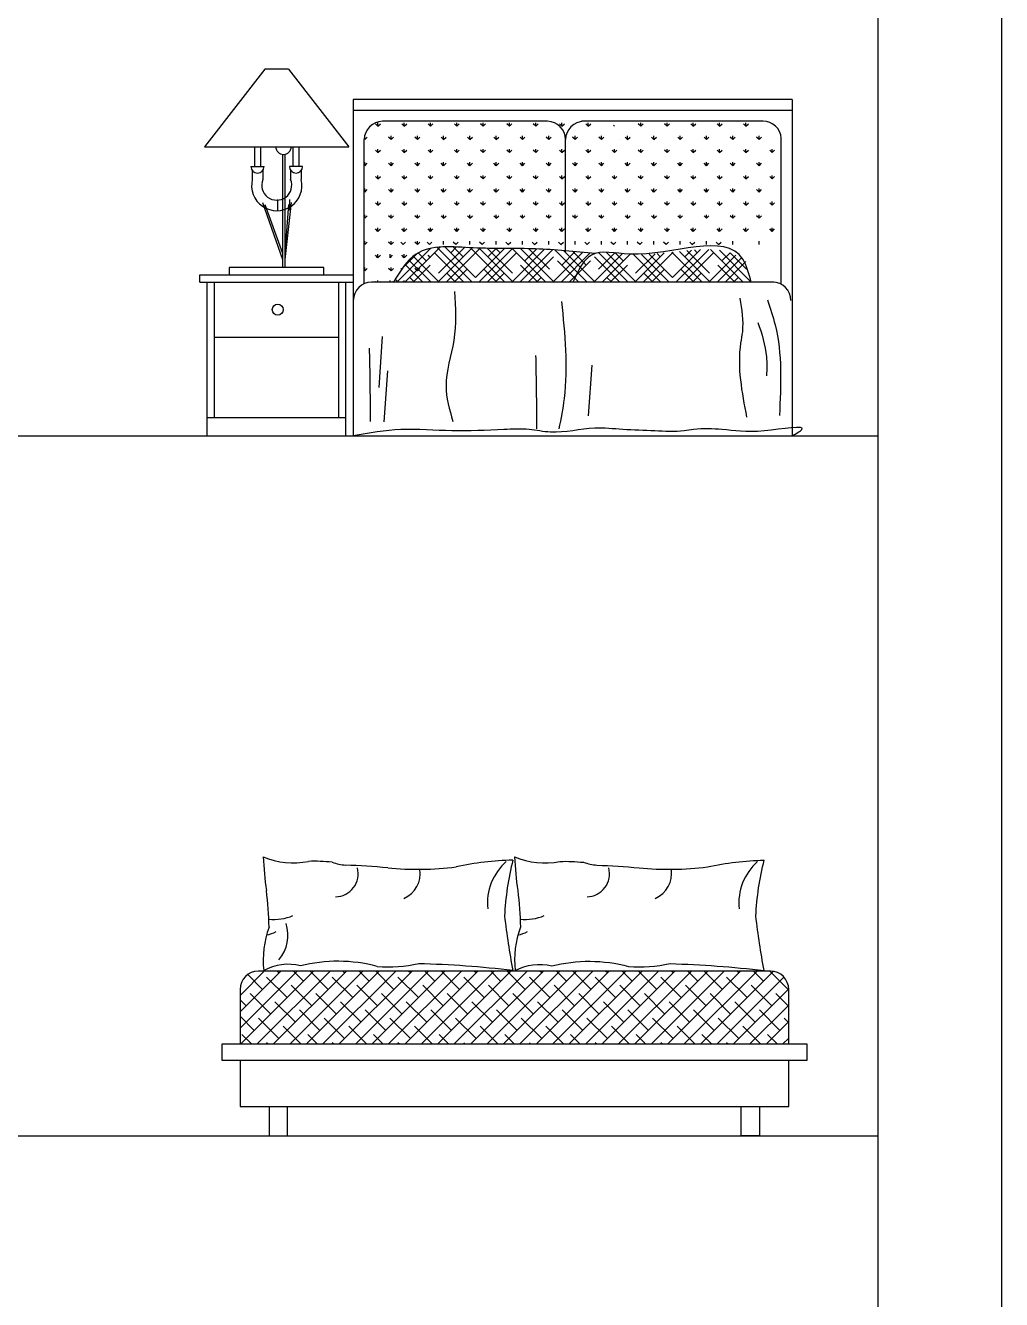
# Model space of a CAD drawing. Header units: inches. Extents: x 18.5 to 61, y 8.5 to 33.3.
# Drawn here: x 58.337 to 61.005, y 20.342 to 23.826 of the extents above; entities that cross this region are included whole.
import ezdxf

# ---------------------------------------------------------------- set-up
doc = ezdxf.new("R2010")
doc.units = ezdxf.units.IN
doc.header["$MEASUREMENT"] = 0
for name, color, linetype in [('02', 2, 'Continuous'), ('1', 1, 'Continuous'), ('8', 8, 'Continuous'), ('kadrbm', 4, 'Continuous')]:
    doc.layers.add(name, color=color, linetype=linetype)

# ---------------------------------------------------------------- blocks, each defined once
blk = doc.blocks.new('kadrbm')
at = {"layer": 'kadrbm', "color": 4}
blk.add_lwpolyline([(0, 0), (0, 24.7972), (21, 24.7972), (21, 0), (0, 0)], close=True, dxfattribs=at)
blk.add_lwpolyline([(20.6631, 0.3257), (20.6631, 24.4603), (0.3369, 24.4603), (0.3369, 0.3257), (20.6631, 0.3257)], dxfattribs=at)

msp = doc.modelspace()

# ---------------------------------------------------------------- hatches: boundary and pattern name
at = {"layer": '8'}
h = msp.add_hatch(dxfattribs=at)
h.set_pattern_fill('ANSI38', color=256, scale=0.01, style=0)
h.set_pattern_definition([(45, (56.649617, 21.190252), (-0.02245064, 0.02245064), []), (135, (56.649617, 21.190252), (-0.06735192, 0.02245064), [0.079375, -0.047625])])
h.paths.add_polyline_path([(60.4231, 21.0401), (60.4231, 21.1901, 0.414214), (60.3731, 21.2401), (58.9731, 21.2401, 0.414214), (58.9231, 21.1901), (58.9231, 21.0401)])

# ---------------------------------------------------------------- linework, layer by layer
at = {"layer": '02'}
for p, q in [((58.9912, 23.707), (58.826, 23.4947)), ((59.0556, 23.707), (58.9912, 23.707)), ((59.0556, 23.707), (59.2208, 23.4947)), ((60.4327, 23.6242), (59.2327, 23.6242)), ((59.2327, 23.6242), (59.2327, 22.7042)), ((60.4327, 23.6242), (60.4327, 22.7042)), ((60.4327, 23.5942), (59.2327, 23.5942)), ((59.3001, 23.5505), (59.2934, 23.5572)), ((59.3001, 23.5505), (59.3001, 23.56)), ((59.3001, 23.5505), (59.3068, 23.5572)), ((59.7631, 23.5642), (59.3127, 23.5642)), ((59.372, 23.5505), (59.3652, 23.5572)), ((59.372, 23.5505), (59.372, 23.56)), ((59.372, 23.5505), (59.3787, 23.5572)), ((59.4438, 23.5505), (59.4371, 23.5572)), ((59.4438, 23.5505), (59.4438, 23.56)), ((59.4438, 23.5505), (59.4505, 23.5572)), ((59.5156, 23.5505), (59.5089, 23.5572)), ((59.5156, 23.5505), (59.5156, 23.56)), ((59.5156, 23.5505), (59.5224, 23.5572)), ((59.5875, 23.5505), (59.5807, 23.5572)), ((59.5875, 23.5505), (59.5875, 23.56)), ((59.5875, 23.5505), (59.5942, 23.5572)), ((59.6593, 23.5505), (59.6526, 23.5572)), ((59.6593, 23.5505), (59.6593, 23.56)), ((59.6593, 23.5505), (59.6661, 23.5572)), ((59.7312, 23.5505), (59.7244, 23.5572)), ((59.7312, 23.5505), (59.7312, 23.56)), ((59.7312, 23.5505), (59.7379, 23.5572)), ((59.803, 23.5505), (59.7963, 23.5572)), ((59.803, 23.5505), (59.803, 23.56)), ((59.803, 23.5505), (59.8097, 23.5572)), ((60.3528, 23.5642), (59.8566, 23.5642)), ((59.8748, 23.5505), (59.8681, 23.5572)), ((59.8748, 23.5505), (59.8748, 23.56)), ((59.8748, 23.5505), (59.8816, 23.5572)), ((59.9467, 23.5505), (59.9437, 23.5535)), ((60.0185, 23.5505), (60.0118, 23.5572)), ((60.0185, 23.5505), (60.0185, 23.56)), ((60.0185, 23.5505), (60.0253, 23.5572)), ((60.0904, 23.5505), (60.0836, 23.5572)), ((60.0904, 23.5505), (60.0904, 23.56)), ((60.0904, 23.5505), (60.0971, 23.5572)), ((60.1622, 23.5505), (60.1555, 23.5572)), ((60.1622, 23.5505), (60.1622, 23.56)), ((60.1622, 23.5505), (60.1689, 23.5572)), ((60.2341, 23.5505), (60.2273, 23.5572)), ((60.2341, 23.5505), (60.2341, 23.56)), ((60.2341, 23.5505), (60.2408, 23.5572)), ((60.3059, 23.5505), (60.2992, 23.5572)), ((60.3059, 23.5505), (60.3059, 23.56)), ((60.3059, 23.5505), (60.3126, 23.5572)), ((59.2642, 23.5145), (59.2642, 23.5241)), ((59.2642, 23.5145), (59.2709, 23.5213)), ((59.336, 23.5145), (59.3293, 23.5213)), ((59.336, 23.5145), (59.336, 23.5241)), ((59.336, 23.5145), (59.3428, 23.5213)), ((59.4079, 23.5145), (59.4011, 23.5213)), ((59.4079, 23.5145), (59.4079, 23.5241)), ((59.4079, 23.5145), (59.4146, 23.5213)), ((59.4797, 23.5145), (59.473, 23.5213)), ((59.4797, 23.5145), (59.4797, 23.5241)), ((59.4797, 23.5145), (59.4864, 23.5213)), ((59.5516, 23.5145), (59.5448, 23.5213)), ((59.5516, 23.5145), (59.5516, 23.5241)), ((59.5516, 23.5145), (59.5583, 23.5213)), ((59.6234, 23.5145), (59.6167, 23.5213)), ((59.6234, 23.5145), (59.6234, 23.5241)), ((59.6234, 23.5145), (59.6301, 23.5213)), ((59.6952, 23.5145), (59.6885, 23.5213)), ((59.6952, 23.5145), (59.6952, 23.5241)), ((59.6952, 23.5145), (59.702, 23.5213)), ((59.7671, 23.5145), (59.7603, 23.5213)), ((59.7671, 23.5145), (59.7671, 23.5241)), ((59.7671, 23.5145), (59.7738, 23.5213)), ((59.8389, 23.5145), (59.8322, 23.5213)), ((59.8389, 23.5145), (59.8389, 23.5241)), ((59.8389, 23.5145), (59.8457, 23.5213)), ((59.9108, 23.5145), (59.904, 23.5213)), ((59.9108, 23.5145), (59.9108, 23.5241)), ((59.9108, 23.5145), (59.9175, 23.5213)), ((59.9467, 23.5505), (59.9467, 23.5509)), ((59.9467, 23.5505), (59.9469, 23.5507)), ((59.9826, 23.5145), (59.9759, 23.5213)), ((59.9826, 23.5145), (59.9826, 23.5241)), ((59.9826, 23.5145), (59.9893, 23.5213)), ((60.0545, 23.5145), (60.0477, 23.5213)), ((60.0545, 23.5145), (60.0545, 23.5241)), ((60.0545, 23.5145), (60.0612, 23.5213)), ((60.1263, 23.5145), (60.1196, 23.5213)), ((60.1263, 23.5145), (60.1263, 23.5241)), ((60.1263, 23.5145), (60.133, 23.5213)), ((60.1981, 23.5145), (60.1914, 23.5213)), ((60.1981, 23.5145), (60.1981, 23.5241)), ((60.1981, 23.5145), (60.2049, 23.5213)), ((60.27, 23.5145), (60.2632, 23.5213)), ((60.27, 23.5145), (60.27, 23.5241)), ((60.27, 23.5145), (60.2767, 23.5213)), ((60.3418, 23.5145), (60.3351, 23.5213)), ((60.3418, 23.5145), (60.3418, 23.5241)), ((60.3418, 23.5145), (60.3486, 23.5213)), ((60.4027, 23.1201), (60.4027, 23.5182)), ((58.826, 23.4947), (59.2208, 23.4947)), ((58.963, 23.4947), (58.963, 23.4404)), ((58.979, 23.4947), (58.979, 23.4404)), ((59.0678, 23.4947), (59.0678, 23.4404)), ((59.0838, 23.4947), (59.0838, 23.4404)), ((59.2642, 23.5145), (59.2627, 23.516)), ((59.2627, 23.1201), (59.2627, 23.5142)), ((59.3001, 23.4786), (59.2934, 23.4853)), ((59.3001, 23.4786), (59.3001, 23.4881)), ((59.3001, 23.4786), (59.3068, 23.4853)), ((59.372, 23.4786), (59.3652, 23.4853)), ((59.372, 23.4786), (59.372, 23.4881)), ((59.372, 23.4786), (59.3787, 23.4853)), ((59.4438, 23.4786), (59.4371, 23.4853)), ((59.4438, 23.4786), (59.4438, 23.4881)), ((59.4438, 23.4786), (59.4505, 23.4853)), ((59.5156, 23.4786), (59.5089, 23.4853)), ((59.5156, 23.4786), (59.5156, 23.4881)), ((59.5156, 23.4786), (59.5224, 23.4853)), ((59.5875, 23.4786), (59.5807, 23.4853)), ((59.5875, 23.4786), (59.5875, 23.4881)), ((59.5875, 23.4786), (59.5942, 23.4853)), ((59.6593, 23.4786), (59.6526, 23.4853)), ((59.6593, 23.4786), (59.6593, 23.4881)), ((59.6593, 23.4786), (59.6661, 23.4853)), ((59.7312, 23.4786), (59.7244, 23.4853)), ((59.7312, 23.4786), (59.7312, 23.4881)), ((59.7312, 23.4786), (59.7379, 23.4853)), ((59.803, 23.4786), (59.7963, 23.4853)), ((59.803, 23.4786), (59.803, 23.4881)), ((59.803, 23.4786), (59.8097, 23.4853)), ((59.8131, 23.2068), (59.8131, 23.5142)), ((59.8748, 23.4786), (59.8681, 23.4853)), ((59.8748, 23.4786), (59.8748, 23.4881)), ((59.8748, 23.4786), (59.8816, 23.4853)), ((59.9467, 23.4786), (59.94, 23.4853)), ((59.9467, 23.4786), (59.9467, 23.4881)), ((59.9467, 23.4786), (59.9534, 23.4853)), ((59.9627, 23.5142), (59.9627, 23.5142)), ((60.0185, 23.4786), (60.0118, 23.4853)), ((60.0185, 23.4786), (60.0185, 23.4881)), ((60.0185, 23.4786), (60.0253, 23.4853)), ((60.0904, 23.4786), (60.0836, 23.4853)), ((60.0904, 23.4786), (60.0904, 23.4881)), ((60.0904, 23.4786), (60.0971, 23.4853)), ((60.1622, 23.4786), (60.1555, 23.4853)), ((60.1622, 23.4786), (60.1622, 23.4881)), ((60.1622, 23.4786), (60.1689, 23.4853)), ((60.2341, 23.4786), (60.2273, 23.4853)), ((60.2341, 23.4786), (60.2341, 23.4881)), ((60.2341, 23.4786), (60.2408, 23.4853)), ((60.3059, 23.4786), (60.2992, 23.4853)), ((60.3059, 23.4786), (60.3059, 23.4881)), ((60.3059, 23.4786), (60.3126, 23.4853)), ((60.3777, 23.4786), (60.371, 23.4853)), ((60.3777, 23.4786), (60.3777, 23.4881)), ((60.3777, 23.4786), (60.3845, 23.4853)), ((59.0387, 23.4738), (59.0387, 23.1648)), ((59.0451, 23.4738), (59.0451, 23.1648)), ((59.2642, 23.4427), (59.2642, 23.4522)), ((59.2642, 23.4427), (59.2709, 23.4494)), ((59.336, 23.4427), (59.3293, 23.4494)), ((59.336, 23.4427), (59.336, 23.4522)), ((59.336, 23.4427), (59.3428, 23.4494)), ((59.4079, 23.4427), (59.4011, 23.4494)), ((59.4079, 23.4427), (59.4079, 23.4522)), ((59.4079, 23.4427), (59.4146, 23.4494)), ((59.4797, 23.4427), (59.473, 23.4494)), ((59.4797, 23.4427), (59.4797, 23.4522)), ((59.4797, 23.4427), (59.4864, 23.4494)), ((59.5516, 23.4427), (59.5448, 23.4494)), ((59.5516, 23.4427), (59.5516, 23.4522)), ((59.5516, 23.4427), (59.5583, 23.4494)), ((59.6234, 23.4427), (59.6167, 23.4494)), ((59.6234, 23.4427), (59.6234, 23.4522)), ((59.6234, 23.4427), (59.6301, 23.4494)), ((59.6952, 23.4427), (59.6885, 23.4494)), ((59.6952, 23.4427), (59.6952, 23.4522)), ((59.6952, 23.4427), (59.702, 23.4494)), ((59.7671, 23.4427), (59.7603, 23.4494)), ((59.7671, 23.4427), (59.7671, 23.4522)), ((59.7671, 23.4427), (59.7738, 23.4494)), ((59.8389, 23.4427), (59.8322, 23.4494)), ((59.8389, 23.4427), (59.8389, 23.4522)), ((59.8389, 23.4427), (59.8457, 23.4494)), ((59.9108, 23.4427), (59.904, 23.4494)), ((59.9108, 23.4427), (59.9108, 23.4522)), ((59.9108, 23.4427), (59.9175, 23.4494)), ((59.9826, 23.4427), (59.9759, 23.4494)), ((59.9826, 23.4427), (59.9826, 23.4522)), ((59.9826, 23.4427), (59.9893, 23.4494)), ((60.0545, 23.4427), (60.0477, 23.4494)), ((60.0545, 23.4427), (60.0545, 23.4522)), ((60.0545, 23.4427), (60.0612, 23.4494)), ((60.1263, 23.4427), (60.1196, 23.4494)), ((60.1263, 23.4427), (60.1263, 23.4522)), ((60.1263, 23.4427), (60.133, 23.4494)), ((60.1981, 23.4427), (60.1914, 23.4494)), ((60.1981, 23.4427), (60.1981, 23.4522)), ((60.1981, 23.4427), (60.2049, 23.4494)), ((60.27, 23.4427), (60.2632, 23.4494)), ((60.27, 23.4427), (60.27, 23.4522)), ((60.27, 23.4427), (60.2767, 23.4494)), ((60.3418, 23.4427), (60.3351, 23.4494)), ((60.3418, 23.4427), (60.3418, 23.4522)), ((60.3418, 23.4427), (60.3486, 23.4494)), ((58.9528, 23.4404), (58.9887, 23.4404)), ((58.9566, 23.4293), (58.9566, 23.405)), ((58.9854, 23.4301), (58.9854, 23.405)), ((59.094, 23.4404), (59.0582, 23.4404)), ((59.0614, 23.4301), (59.0614, 23.405)), ((59.0902, 23.4293), (59.0902, 23.405)), ((59.2642, 23.4427), (59.2627, 23.4442)), ((59.3001, 23.4068), (59.2934, 23.4135)), ((59.3001, 23.4068), (59.3001, 23.4163)), ((59.3001, 23.4068), (59.3068, 23.4135)), ((59.372, 23.4068), (59.3652, 23.4135)), ((59.372, 23.4068), (59.372, 23.4163)), ((59.372, 23.4068), (59.3787, 23.4135)), ((59.4438, 23.4068), (59.4371, 23.4135)), ((59.4438, 23.4068), (59.4438, 23.4163)), ((59.4438, 23.4068), (59.4505, 23.4135)), ((59.5156, 23.4068), (59.5089, 23.4135)), ((59.5156, 23.4068), (59.5156, 23.4163)), ((59.5156, 23.4068), (59.5224, 23.4135)), ((59.5875, 23.4068), (59.5807, 23.4135)), ((59.5875, 23.4068), (59.5875, 23.4163)), ((59.5875, 23.4068), (59.5942, 23.4135)), ((59.6593, 23.4068), (59.6526, 23.4135)), ((59.6593, 23.4068), (59.6593, 23.4163)), ((59.6593, 23.4068), (59.6661, 23.4135)), ((59.7312, 23.4068), (59.7244, 23.4135)), ((59.7312, 23.4068), (59.7312, 23.4163)), ((59.7312, 23.4068), (59.7379, 23.4135)), ((59.803, 23.4068), (59.7963, 23.4135)), ((59.803, 23.4068), (59.803, 23.4163)), ((59.803, 23.4068), (59.8097, 23.4135)), ((59.8748, 23.4068), (59.8681, 23.4135)), ((59.8748, 23.4068), (59.8748, 23.4163)), ((59.8748, 23.4068), (59.8816, 23.4135)), ((59.9467, 23.4068), (59.94, 23.4135)), ((59.9467, 23.4068), (59.9467, 23.4163)), ((59.9467, 23.4068), (59.9534, 23.4135)), ((60.0185, 23.4068), (60.0118, 23.4135)), ((60.0185, 23.4068), (60.0185, 23.4163)), ((60.0185, 23.4068), (60.0253, 23.4135)), ((60.0904, 23.4068), (60.0836, 23.4135)), ((60.0904, 23.4068), (60.0904, 23.4163)), ((60.0904, 23.4068), (60.0971, 23.4135)), ((60.1622, 23.4068), (60.1555, 23.4135)), ((60.1622, 23.4068), (60.1622, 23.4163)), ((60.1622, 23.4068), (60.1689, 23.4135)), ((60.2341, 23.4068), (60.2273, 23.4135)), ((60.2341, 23.4068), (60.2341, 23.4163)), ((60.2341, 23.4068), (60.2408, 23.4135)), ((60.3059, 23.4068), (60.2992, 23.4135)), ((60.3059, 23.4068), (60.3059, 23.4163)), ((60.3059, 23.4068), (60.3126, 23.4135)), ((60.3777, 23.4068), (60.371, 23.4135)), ((60.3777, 23.4068), (60.3777, 23.4163)), ((60.3777, 23.4068), (60.3845, 23.4135)), ((59.2642, 23.3708), (59.2642, 23.3804)), ((59.336, 23.3708), (59.336, 23.3804)), ((59.4079, 23.3708), (59.4079, 23.3804)), ((59.4797, 23.3708), (59.4797, 23.3804)), ((59.5516, 23.3708), (59.5516, 23.3804)), ((59.6234, 23.3708), (59.6234, 23.3804)), ((59.6952, 23.3708), (59.6952, 23.3804)), ((59.7671, 23.3708), (59.7671, 23.3804)), ((59.8389, 23.3708), (59.8389, 23.3804)), ((59.9108, 23.3708), (59.9108, 23.3804)), ((59.9826, 23.3708), (59.9826, 23.3804)), ((60.0545, 23.3708), (60.0545, 23.3804)), ((60.1263, 23.3708), (60.1263, 23.3804)), ((60.1981, 23.3708), (60.1981, 23.3804)), ((60.27, 23.3708), (60.27, 23.3804)), ((60.3418, 23.3708), (60.3418, 23.3804)), ((59.0259, 23.3508), (59.0259, 23.3212)), ((59.0579, 23.3508), (59.0579, 23.3212)), ((59.2642, 23.3708), (59.2627, 23.3724)), ((59.2642, 23.3708), (59.2709, 23.3776)), ((59.3001, 23.3349), (59.3001, 23.3445)), ((59.336, 23.3708), (59.3293, 23.3776)), ((59.336, 23.3708), (59.3428, 23.3776)), ((59.372, 23.3349), (59.372, 23.3445)), ((59.4079, 23.3708), (59.4011, 23.3776)), ((59.4079, 23.3708), (59.4146, 23.3776)), ((59.4438, 23.3349), (59.4438, 23.3445)), ((59.4797, 23.3708), (59.473, 23.3776)), ((59.4797, 23.3708), (59.4864, 23.3776)), ((59.5156, 23.3349), (59.5156, 23.3445)), ((59.5516, 23.3708), (59.5448, 23.3776)), ((59.5516, 23.3708), (59.5583, 23.3776)), ((59.5875, 23.3349), (59.5875, 23.3445)), ((59.6234, 23.3708), (59.6167, 23.3776)), ((59.6234, 23.3708), (59.6301, 23.3776)), ((59.6593, 23.3349), (59.6593, 23.3445)), ((59.6952, 23.3708), (59.6885, 23.3776)), ((59.6952, 23.3708), (59.702, 23.3776)), ((59.7312, 23.3349), (59.7312, 23.3445)), ((59.7671, 23.3708), (59.7603, 23.3776)), ((59.7671, 23.3708), (59.7738, 23.3776)), ((59.803, 23.3349), (59.803, 23.3445)), ((59.8389, 23.3708), (59.8322, 23.3776)), ((59.8389, 23.3708), (59.8457, 23.3776)), ((59.8748, 23.3349), (59.8748, 23.3445)), ((59.9108, 23.3708), (59.904, 23.3776)), ((59.9108, 23.3708), (59.9175, 23.3776)), ((59.9467, 23.3349), (59.9467, 23.3445)), ((59.9826, 23.3708), (59.9759, 23.3776)), ((59.9826, 23.3708), (59.9893, 23.3776)), ((60.0185, 23.3349), (60.0185, 23.3445)), ((60.0545, 23.3708), (60.0477, 23.3776)), ((60.0545, 23.3708), (60.0612, 23.3776)), ((60.0904, 23.3349), (60.0904, 23.3445)), ((60.1263, 23.3708), (60.1196, 23.3776)), ((60.1263, 23.3708), (60.133, 23.3776)), ((60.1622, 23.3349), (60.1622, 23.3445)), ((60.1981, 23.3708), (60.1914, 23.3776)), ((60.1981, 23.3708), (60.2049, 23.3776)), ((60.2341, 23.3349), (60.2341, 23.3445)), ((60.27, 23.3708), (60.2632, 23.3776)), ((60.27, 23.3708), (60.2767, 23.3776)), ((60.3059, 23.3349), (60.3059, 23.3445)), ((60.3418, 23.3708), (60.3351, 23.3776)), ((60.3418, 23.3708), (60.3486, 23.3776)), ((60.3777, 23.3349), (60.3777, 23.3445)), ((58.9841, 23.3423), (59.0387, 23.1859)), ((58.9912, 23.3364), (59.0387, 23.204)), ((59.0628, 23.3423), (59.0451, 23.1859)), ((59.0556, 23.3364), (59.0451, 23.204)), ((59.3001, 23.3349), (59.2934, 23.3417)), ((59.3001, 23.3349), (59.3068, 23.3417)), ((59.372, 23.3349), (59.3652, 23.3417)), ((59.372, 23.3349), (59.3787, 23.3417)), ((59.4438, 23.3349), (59.4371, 23.3417)), ((59.4438, 23.3349), (59.4505, 23.3417)), ((59.5156, 23.3349), (59.5089, 23.3417)), ((59.5156, 23.3349), (59.5224, 23.3417)), ((59.5875, 23.3349), (59.5807, 23.3417)), ((59.5875, 23.3349), (59.5942, 23.3417)), ((59.6593, 23.3349), (59.6526, 23.3417)), ((59.6593, 23.3349), (59.6661, 23.3417)), ((59.7312, 23.3349), (59.7244, 23.3417)), ((59.7312, 23.3349), (59.7379, 23.3417)), ((59.803, 23.3349), (59.7963, 23.3417)), ((59.803, 23.3349), (59.8097, 23.3417)), ((59.8748, 23.3349), (59.8681, 23.3417)), ((59.8748, 23.3349), (59.8816, 23.3417)), ((59.9467, 23.3349), (59.94, 23.3417)), ((59.9467, 23.3349), (59.9534, 23.3417)), ((60.0185, 23.3349), (60.0118, 23.3417)), ((60.0185, 23.3349), (60.0253, 23.3417)), ((60.0904, 23.3349), (60.0836, 23.3417)), ((60.0904, 23.3349), (60.0971, 23.3417)), ((60.1622, 23.3349), (60.1555, 23.3417)), ((60.1622, 23.3349), (60.1689, 23.3417)), ((60.2341, 23.3349), (60.2273, 23.3417)), ((60.2341, 23.3349), (60.2408, 23.3417)), ((60.3059, 23.3349), (60.2992, 23.3417)), ((60.3059, 23.3349), (60.3126, 23.3417)), ((60.3777, 23.3349), (60.371, 23.3417)), ((60.3777, 23.3349), (60.3845, 23.3417)), ((59.2642, 23.299), (59.2627, 23.3005)), ((59.2642, 23.299), (59.2642, 23.3085)), ((59.2642, 23.299), (59.2709, 23.3057)), ((59.336, 23.299), (59.3293, 23.3057)), ((59.336, 23.299), (59.336, 23.3085)), ((59.336, 23.299), (59.3428, 23.3057)), ((59.4079, 23.299), (59.4011, 23.3057)), ((59.4079, 23.299), (59.4079, 23.3085)), ((59.4079, 23.299), (59.4146, 23.3057)), ((59.4797, 23.299), (59.473, 23.3057)), ((59.4797, 23.299), (59.4797, 23.3085)), ((59.4797, 23.299), (59.4864, 23.3057)), ((59.5516, 23.299), (59.5448, 23.3057)), ((59.5516, 23.299), (59.5516, 23.3085)), ((59.5516, 23.299), (59.5583, 23.3057)), ((59.6234, 23.299), (59.6167, 23.3057)), ((59.6234, 23.299), (59.6234, 23.3085)), ((59.6234, 23.299), (59.6301, 23.3057)), ((59.6952, 23.299), (59.6885, 23.3057)), ((59.6952, 23.299), (59.6952, 23.3085)), ((59.6952, 23.299), (59.702, 23.3057)), ((59.7671, 23.299), (59.7603, 23.3057)), ((59.7671, 23.299), (59.7671, 23.3085)), ((59.7671, 23.299), (59.7738, 23.3057)), ((59.8389, 23.299), (59.8322, 23.3057)), ((59.8389, 23.299), (59.8389, 23.3085)), ((59.8389, 23.299), (59.8457, 23.3057)), ((59.9108, 23.299), (59.904, 23.3057)), ((59.9108, 23.299), (59.9108, 23.3085)), ((59.9108, 23.299), (59.9175, 23.3057)), ((59.9826, 23.299), (59.9759, 23.3057)), ((59.9826, 23.299), (59.9826, 23.3085)), ((59.9826, 23.299), (59.9893, 23.3057)), ((60.0545, 23.299), (60.0477, 23.3057)), ((60.0545, 23.299), (60.0545, 23.3085)), ((60.0545, 23.299), (60.0612, 23.3057)), ((60.1263, 23.299), (60.1196, 23.3057)), ((60.1263, 23.299), (60.1263, 23.3085)), ((60.1263, 23.299), (60.133, 23.3057)), ((60.1981, 23.299), (60.1914, 23.3057)), ((60.1981, 23.299), (60.1981, 23.3085)), ((60.1981, 23.299), (60.2049, 23.3057)), ((60.27, 23.299), (60.2632, 23.3057)), ((60.27, 23.299), (60.27, 23.3085)), ((60.27, 23.299), (60.2767, 23.3057)), ((60.3418, 23.299), (60.3351, 23.3057)), ((60.3418, 23.299), (60.3418, 23.3085)), ((60.3418, 23.299), (60.3486, 23.3057)), ((59.3001, 23.2631), (59.2934, 23.2698)), ((59.3001, 23.2631), (59.3001, 23.2726)), ((59.3001, 23.2631), (59.3068, 23.2698)), ((59.372, 23.2631), (59.3652, 23.2698)), ((59.372, 23.2631), (59.372, 23.2726)), ((59.372, 23.2631), (59.3787, 23.2698)), ((59.4438, 23.2631), (59.4371, 23.2698)), ((59.4438, 23.2631), (59.4438, 23.2726)), ((59.4438, 23.2631), (59.4505, 23.2698)), ((59.5156, 23.2631), (59.5089, 23.2698)), ((59.5156, 23.2631), (59.5156, 23.2726)), ((59.5156, 23.2631), (59.5224, 23.2698)), ((59.5875, 23.2631), (59.5807, 23.2698)), ((59.5875, 23.2631), (59.5875, 23.2726)), ((59.5875, 23.2631), (59.5942, 23.2698)), ((59.6593, 23.2631), (59.6526, 23.2698)), ((59.6593, 23.2631), (59.6593, 23.2726)), ((59.6593, 23.2631), (59.6661, 23.2698)), ((59.7312, 23.2631), (59.7244, 23.2698)), ((59.7312, 23.2631), (59.7312, 23.2726)), ((59.7312, 23.2631), (59.7379, 23.2698)), ((59.803, 23.2631), (59.7963, 23.2698)), ((59.803, 23.2631), (59.803, 23.2726)), ((59.803, 23.2631), (59.8097, 23.2698)), ((59.8748, 23.2631), (59.8681, 23.2698)), ((59.8748, 23.2631), (59.8748, 23.2726)), ((59.8748, 23.2631), (59.8816, 23.2698)), ((59.9467, 23.2631), (59.94, 23.2698)), ((59.9467, 23.2631), (59.9467, 23.2726)), ((59.9467, 23.2631), (59.9534, 23.2698)), ((60.0185, 23.2631), (60.0118, 23.2698)), ((60.0185, 23.2631), (60.0185, 23.2726)), ((60.0185, 23.2631), (60.0253, 23.2698)), ((60.0904, 23.2631), (60.0836, 23.2698)), ((60.0904, 23.2631), (60.0904, 23.2726)), ((60.0904, 23.2631), (60.0971, 23.2698)), ((60.1622, 23.2631), (60.1555, 23.2698)), ((60.1622, 23.2631), (60.1622, 23.2726)), ((60.1622, 23.2631), (60.1689, 23.2698)), ((60.2341, 23.2631), (60.2273, 23.2698)), ((60.2341, 23.2631), (60.2341, 23.2726)), ((60.2341, 23.2631), (60.2408, 23.2698)), ((60.3059, 23.2631), (60.2992, 23.2698)), ((60.3059, 23.2631), (60.3059, 23.2726)), ((60.3059, 23.2631), (60.3126, 23.2698)), ((60.3777, 23.2631), (60.371, 23.2698)), ((60.3777, 23.2631), (60.3777, 23.2726)), ((60.3777, 23.2631), (60.3845, 23.2698)), ((59.2642, 23.2272), (59.2627, 23.2287)), ((59.2642, 23.2272), (59.2642, 23.2367)), ((59.2642, 23.2272), (59.2709, 23.2339)), ((59.336, 23.2272), (59.3293, 23.2339)), ((59.336, 23.2272), (59.336, 23.2367)), ((59.336, 23.2272), (59.3428, 23.2339)), ((59.3515, 23.1242), (59.4438, 23.2166)), ((59.3691, 23.2272), (59.3623, 23.2339)), ((59.3691, 23.2272), (59.3758, 23.2339)), ((59.3739, 23.1242), (59.4698, 23.2201)), ((59.4079, 23.2272), (59.4011, 23.2339)), ((59.4079, 23.2272), (59.4079, 23.2367)), ((59.4079, 23.2272), (59.4146, 23.2339)), ((59.4319, 23.1823), (59.4099, 23.2043)), ((59.4409, 23.2272), (59.4342, 23.2339)), ((59.4409, 23.2272), (59.4477, 23.2339)), ((59.5349, 23.1242), (59.4544, 23.2047)), ((59.5573, 23.1242), (59.4621, 23.2194)), ((59.4637, 23.1242), (59.5577, 23.2182)), ((59.4656, 23.1486), (59.5364, 23.2194)), ((59.4797, 23.2272), (59.4797, 23.2367)), ((59.5666, 23.1374), (59.4832, 23.2208)), ((59.4862, 23.1242), (59.5779, 23.2159)), ((59.4993, 23.2047), (59.515, 23.2205)), ((59.533, 23.1935), (59.5057, 23.2208)), ((59.5128, 23.2272), (59.506, 23.2339)), ((59.5128, 23.2272), (59.5195, 23.2339)), ((59.5516, 23.2272), (59.5516, 23.2367)), ((59.6471, 23.1242), (59.5554, 23.2159)), ((59.5666, 23.1374), (59.6456, 23.2163)), ((59.576, 23.1242), (59.6679, 23.2162)), ((59.6696, 23.1242), (59.5764, 23.2174)), ((59.5846, 23.2272), (59.5779, 23.2339)), ((59.5846, 23.2272), (59.5913, 23.2339)), ((59.5984, 23.1242), (59.6789, 23.2047)), ((59.6677, 23.1486), (59.5995, 23.2168)), ((59.6003, 23.1935), (59.6232, 23.2164)), ((59.634, 23.2047), (59.6223, 23.2164)), ((59.6234, 23.2272), (59.6234, 23.2367)), ((59.6564, 23.2272), (59.6497, 23.2339)), ((59.6564, 23.2272), (59.6632, 23.2339)), ((59.7594, 23.1242), (59.6674, 23.2162)), ((59.6677, 23.1261), (59.7557, 23.2142)), ((59.6882, 23.1242), (59.7769, 23.2129)), ((59.7818, 23.1242), (59.69, 23.2161)), ((59.6952, 23.2272), (59.6952, 23.2367)), ((59.7013, 23.1823), (59.7342, 23.2151)), ((59.7687, 23.1598), (59.7128, 23.2157)), ((59.7283, 23.2272), (59.7215, 23.2339)), ((59.7283, 23.2272), (59.735, 23.2339)), ((59.7671, 23.2272), (59.7671, 23.2367)), ((59.778, 23.1242), (59.8599, 23.2061)), ((59.8452, 23.1507), (59.7833, 23.2125)), ((59.8001, 23.2272), (59.7934, 23.2339)), ((59.8001, 23.2272), (59.8069, 23.2339)), ((59.8024, 23.171), (59.8393, 23.208)), ((59.8531, 23.1652), (59.8076, 23.2107)), ((59.8621, 23.1786), (59.8321, 23.2087)), ((59.8389, 23.2272), (59.8389, 23.2367)), ((59.872, 23.2272), (59.8652, 23.2339)), ((59.872, 23.2272), (59.8787, 23.2339)), ((59.9839, 23.1242), (59.9032, 23.205)), ((59.9034, 23.1598), (59.9486, 23.205)), ((59.9108, 23.2272), (59.9108, 23.2367)), ((60.0044, 23.1261), (59.9241, 23.2065)), ((59.9438, 23.2272), (59.9371, 23.2339)), ((59.9438, 23.2272), (59.9505, 23.2339)), ((59.9708, 23.1823), (59.9479, 23.2051)), ((59.9826, 23.2272), (59.9826, 23.2367)), ((60.0157, 23.2272), (60.0089, 23.2339)), ((60.0157, 23.2272), (60.0224, 23.2339)), ((60.025, 23.1242), (60.1075, 23.2068)), ((60.0545, 23.2272), (60.0545, 23.2367)), ((60.0875, 23.2272), (60.0808, 23.2339)), ((60.0875, 23.2272), (60.0942, 23.2339)), ((60.1859, 23.1242), (60.1038, 23.2064)), ((60.1055, 23.1374), (60.1816, 23.2135)), ((60.1148, 23.1242), (60.2043, 23.2137)), ((60.2084, 23.1242), (60.124, 23.2086)), ((60.1263, 23.2272), (60.1263, 23.2367)), ((60.1372, 23.1242), (60.2177, 23.2047)), ((60.1391, 23.1935), (60.1576, 23.212)), ((60.2065, 23.1486), (60.1443, 23.2107)), ((60.1593, 23.2272), (60.1526, 23.2339)), ((60.1593, 23.2272), (60.1661, 23.2339)), ((60.1728, 23.2047), (60.165, 23.2125)), ((60.1981, 23.2272), (60.1981, 23.2367)), ((60.2982, 23.1242), (60.2088, 23.2136)), ((60.2312, 23.2272), (60.2244, 23.2339)), ((60.2312, 23.2272), (60.2379, 23.2339)), ((60.3206, 23.1242), (60.2334, 23.2115)), ((60.2402, 23.1823), (60.2626, 23.2047)), ((60.3075, 23.1598), (60.2627, 23.2047)), ((60.27, 23.2272), (60.27, 23.2367)), ((60.3418, 23.2272), (60.3418, 23.2367)), ((59.3001, 23.1912), (59.2934, 23.198)), ((59.3001, 23.1912), (59.3001, 23.2008)), ((59.3001, 23.1912), (59.3068, 23.198)), ((59.3332, 23.1912), (59.3332, 23.2008)), ((59.3332, 23.1912), (59.3399, 23.198)), ((59.372, 23.1912), (59.3652, 23.198)), ((59.3656, 23.1608), (59.408, 23.2032)), ((59.372, 23.1912), (59.372, 23.2008)), ((59.372, 23.1912), (59.3787, 23.198)), ((59.4226, 23.1242), (59.3743, 23.1725)), ((59.4451, 23.1242), (59.3848, 23.1845)), ((59.3964, 23.1242), (59.4432, 23.171)), ((59.4656, 23.1261), (59.3965, 23.1953)), ((59.399, 23.1972), (59.3983, 23.198)), ((59.4438, 23.1912), (59.4371, 23.198)), ((59.7369, 23.1242), (59.6901, 23.171)), ((59.7107, 23.1242), (59.7799, 23.1935)), ((59.8492, 23.1242), (59.7911, 23.1823)), ((59.8005, 23.1242), (59.8804, 23.2042)), ((59.8411, 23.1424), (59.8809, 23.1823)), ((59.8697, 23.171), (59.8621, 23.1786)), ((59.8903, 23.1242), (59.9689, 23.2029)), ((59.9614, 23.1242), (59.8922, 23.1935)), ((59.9127, 23.1242), (59.9895, 23.201)), ((59.9352, 23.1242), (59.982, 23.171)), ((60.0737, 23.1242), (59.9973, 23.2006)), ((60.0025, 23.1242), (60.0824, 23.2041)), ((60.0044, 23.1486), (60.0578, 23.2019)), ((60.0961, 23.1242), (60.0201, 23.2002)), ((60.1055, 23.1374), (60.0419, 23.2009)), ((60.0718, 23.1935), (60.0629, 23.2023)), ((60.2065, 23.1261), (60.2786, 23.1982)), ((60.227, 23.1242), (60.2929, 23.1901)), ((60.2757, 23.1242), (60.2289, 23.171)), ((60.2495, 23.1242), (60.3058, 23.1805)), ((58.8127, 23.1442), (59.2327, 23.1442)), ((58.8127, 23.1242), (58.8127, 23.1442)), ((59.152, 23.1645), (58.8934, 23.1645)), ((58.8934, 23.1645), (58.8934, 23.1442)), ((59.152, 23.1442), (59.152, 23.1645)), ((59.2642, 23.1553), (59.2627, 23.1568)), ((59.2642, 23.1553), (59.2642, 23.1648)), ((59.2642, 23.1553), (59.2709, 23.1621)), ((59.336, 23.1553), (59.3293, 23.1621)), ((59.336, 23.1553), (59.336, 23.1648)), ((59.336, 23.1553), (59.3428, 23.1621)), ((59.3648, 23.1596), (59.3623, 23.1621)), ((59.4002, 23.1242), (59.387, 23.1374)), ((59.4079, 23.1553), (59.4011, 23.1621)), ((59.4079, 23.1553), (59.4079, 23.1648)), ((59.4079, 23.1553), (59.4146, 23.1621)), ((59.5124, 23.1242), (59.4881, 23.1486)), ((59.5086, 23.1242), (59.5442, 23.1598)), ((59.6247, 23.1242), (59.5891, 23.1598)), ((59.6209, 23.1242), (59.6452, 23.1486)), ((59.7331, 23.1242), (59.7462, 23.1374)), ((59.8229, 23.1242), (59.8411, 23.1424)), ((59.8716, 23.1242), (59.8452, 23.1507)), ((59.8941, 23.1242), (59.8531, 23.1652)), ((59.939, 23.1242), (59.9259, 23.1374)), ((60.0512, 23.1242), (60.0269, 23.1486)), ((60.0474, 23.1242), (60.083, 23.1598)), ((60.1635, 23.1242), (60.1279, 23.1598)), ((60.1597, 23.1242), (60.184, 23.1486)), ((60.2719, 23.1242), (60.2851, 23.1374)), ((58.8127, 23.1242), (59.2327, 23.1242)), ((58.8327, 23.1242), (58.8327, 22.7042)), ((58.8527, 23.1242), (58.8527, 22.7542)), ((59.1927, 22.7542), (59.1927, 23.1242)), ((59.2127, 22.7042), (59.2127, 23.1242)), ((60.3827, 23.1242), (59.2827, 23.1242)), ((59.2953, 23.1242), (59.2934, 23.1261)), ((59.3001, 23.1242), (59.3001, 23.1289)), ((59.3049, 23.1242), (59.3068, 23.1261)), ((59.3332, 23.1242), (59.3332, 23.1289)), ((59.338, 23.1242), (59.3399, 23.1261)), ((59.3553, 23.1242), (59.3472, 23.1323)), ((59.3671, 23.1242), (59.3652, 23.1261)), ((59.372, 23.1242), (59.372, 23.1289)), ((59.3768, 23.1242), (59.3787, 23.1261)), ((59.439, 23.1242), (59.4371, 23.1261)), ((59.8267, 23.1242), (59.8248, 23.1261)), ((59.8454, 23.1242), (59.8473, 23.1261)), ((58.8527, 22.9742), (59.1927, 22.9742)), ((59.3116, 22.9756), (59.3022, 22.8367)), ((59.8843, 22.8976), (59.8749, 22.7587)), ((59.3258, 22.8814), (59.3163, 22.7425)), ((58.8327, 22.7542), (59.2127, 22.7542)), ((58.8327, 22.7042), (59.2127, 22.7042)), ((59.0879, 21.2544), (59.0879, 21.2544)), ((60.3731, 21.2401), (58.9731, 21.2401)), ((58.9231, 21.1901), (58.9231, 21.0401)), ((60.4231, 21.0401), (60.4231, 21.1901)), ((58.9231, 20.9971), (58.9231, 20.8701)), ((60.4231, 20.8701), (60.4231, 20.9971)), ((58.9231, 20.8701), (60.4231, 20.8701)), ((59.0031, 20.8701), (59.0031, 20.7901)), ((59.0531, 20.7901), (59.0531, 20.8701)), ((59.0031, 20.7901), (59.0531, 20.7901))]:
    msp.add_line(p, q, dxfattribs=at)
for points in [[(59.6735, 21.5527, 0.024014), (59.6822, 21.4604, -0.023381), (59.6897, 21.3607, 0.11959), (59.6752, 21.2415, -0.1956), (59.775, 21.2544, -0.129331), (59.985, 21.253, 0.072016), (60.0986, 21.2607, -0.021475), (60.3556, 21.242, -0.016811), (60.3333, 21.3904, -0.051428), (60.356, 21.5439, -1.215208)], [(59.6735, 21.5527, 0.149439), (59.7971, 21.5402, -0.037809), (59.862, 21.5378, 0.053138), (59.8988, 21.53, -0.015082), (60.0137, 21.5226, 0.054321), (60.2009, 21.5251, -0.048002), (60.356, 21.5439, -12.40955)]]:
    msp.add_lwpolyline(points, format="xyb", dxfattribs=at)
msp.add_lwpolyline([(58.8731, 20.9971), (60.4731, 20.9971), (60.4731, 21.0401), (58.8731, 21.0401)], close=True, dxfattribs=at)
msp.add_lwpolyline([(60.3431, 20.8701), (60.3431, 20.7901), (60.2931, 20.7901), (60.2931, 20.8701)], dxfattribs=at)
msp.add_circle((59.0261, 23.0492), 0.015, dxfattribs=at)
for centre, radius, start, end in [((59.3127, 23.5142), 0.05, 90, 180), ((59.7631, 23.5142), 0.05, 0, 90), ((59.8631, 23.5142), 0.05, 90, 180), ((60.3528, 23.5142), 0.05, 4.5099, 90), ((59.0419, 23.4947), 0.0211, 180, 0), ((58.9707, 23.4404), 0.0179, 180, 0), ((59.0761, 23.4404), 0.0179, 180, 0), ((59.0234, 23.3885), 0.0688, 166.1322, 13.8678), ((59.0234, 23.3895), 0.041, 157.8445, 22.1555), ((59.2827, 23.0742), 0.05, 90, 180), ((60.379, 23.0742), 0.05, 0, 90), ((59.9509, 21.5975), 0.9656, 182.6582, 188.1607), ((59.0686, 21.7486), 0.2124, 247.2395, 281.2368), ((59.126, 21.1104), 0.4302, 83.4692, 92.1302), ((59.2295, 21.7068), 0.1776, 252.0953, 264.2623), ((59.6892, 20.7289), 0.8152, 91.4287, 102.4215), ((59.7514, 21.4259), 0.152, 131.4362, 185.6503), ((60.4018, 21.3571), 0.7563, 165.7001, 177.4762), ((60.4385, 21.4259), 0.152, 131.4362, 185.6503), ((59.1831, 21.5062), 0.0628, 271.2432, 15.1445), ((59.1452, 19.6229), 1.9083, 84.5444, 88.0006), ((59.4088, 22.383), 0.8644, 264.5444, 276.9818), ((59.341, 21.5075), 0.0748, 293.3975, 8.5568), ((59.8702, 21.5062), 0.0628, 271.2432, 15.1445), ((60.0281, 21.5075), 0.0748, 293.3975, 8.5568), ((57.9327, 21.3305), 1.0703, 1.6149, 6.9724), ((59.2409, 21.2711), 0.2546, 159.3998, 186.6782), ((59.0163, 21.5101), 0.1286, 263.5197, 293.4573), ((58.9532, 21.3379), 0.101, 318.4409, 18.916), ((61.8626, 21.648), 2.2313, 186.6302, 190.4826), ((59.7034, 21.5101), 0.1286, 263.5197, 293.4573), ((58.979, 21.4302), 0.0925, 280.3287, 297.7236), ((59.6661, 21.4302), 0.0925, 280.3287, 297.7236), ((59.0539, 21.1253), 0.1336, 75.2443, 119.5136), ((59.1902, 20.8546), 0.4127, 74.8722, 104.3491), ((59.3282, 21.6491), 0.3973, 265.6268, 282.1033), ((59.3231, 18.2607), 3.0012, 83.3914, 88.3123), ((58.9731, 21.1901), 0.05, 90, 180), ((60.3731, 21.1901), 0.05, 0, 90)]:
    msp.add_arc(centre, radius, start, end, dxfattribs=at)
for points in [[(60.3206, 23.1242), (60.2976, 23.1869), (59.9886, 23.2011), (59.8837, 23.1983), (59.8326, 23.1242)], [(59.8943, 23.2028), (59.7306, 23.2153), (59.5605, 23.2181), (59.4046, 23.2011), (59.3422, 23.1242)], [(59.5096, 23.0992), (59.5073, 22.965), (59.4861, 22.8402), (59.5049, 22.7437)], [(59.8018, 23.0718), (59.8089, 22.8058), (59.7947, 22.7234)], [(60.2891, 23.0804), (60.2962, 22.9885), (60.2915, 22.9579), (60.308, 22.7554)], [(60.3646, 23.0757), (60.3858, 23.0074), (60.3976, 22.7601)], [(60.3386, 23.0144), (60.3622, 22.9203), (60.3622, 22.8685)], [(59.2762, 22.9438), (59.2786, 22.7837), (59.2786, 22.7437)], [(59.7311, 22.9235), (59.7334, 22.7634), (59.7334, 22.7234)], [(60.4327, 22.7042), (60.459, 22.7214), (60.3567, 22.7177), (60.2398, 22.7214), (60.1631, 22.7214), (60.1375, 22.7177), (60.0571, 22.7177), (59.9694, 22.7214), (59.8927, 22.725), (59.7722, 22.7141), (59.7137, 22.7214), (59.6443, 22.7214), (59.5018, 22.7177), (59.363, 22.7214), (59.2327, 22.7042)]]:
    msp.add_spline(points, degree=3, dxfattribs=at)
at = {"layer": '1'}
for p, q in [((40.3716, 22.7042), (60.6678, 22.7042)), ((40.3716, 20.7901), (60.6678, 20.7901))]:
    msp.add_line(p, q, dxfattribs=at)

# ---------------------------------------------------------------- block references
at = {"layer": 'kadrbm'}
msp.add_blockref('kadrbm', (40.0047, 8.4798), dxfattribs=at)

doc.saveas('drawing.dxf')
